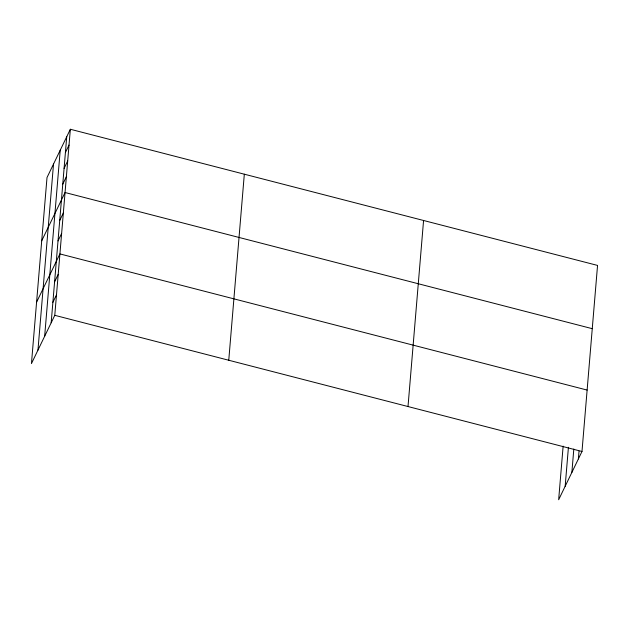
<?xml version="1.0" encoding="UTF-8"?>
<svg xmlns="http://www.w3.org/2000/svg" width="629" height="629" viewBox="0 0 629 629"><rect width="100%" height="100%" fill="white"/><g stroke="black" fill="none" stroke-linecap="round" stroke-linejoin="round"><path stroke-width="0.94" d="M37.96 350.117L53.52 164.067M44.659 336.248L60.227 150.197M51.169 322.787L66.729 136.737M70.346 129.26L47.01 177.527L31.45 363.578L54.778 315.318L70.346 129.26L597.55 265.422L581.99 451.473L558.654 499.74L563.136 446.134M228.759 360.252L244.319 174.194M408.009 406.546L423.569 220.488M565.164 486.28L568.427 447.298M571.871 472.41L573.821 449.02M578.373 458.95L579.026 451.15M65.408 152.548L69.025 145.079M64.087 168.36L67.696 160.89M62.766 184.179L66.375 176.702M41.718 240.781L65.054 192.521L592.259 328.676M59.731 220.457L63.34 212.987M58.017 240.923L61.626 233.453M36.584 302.179L59.92 253.919L587.124 390.074M54.589 281.855L58.206 274.386M52.883 302.321L56.492 294.852M54.778 315.318L581.99 451.473"/></g></svg>
